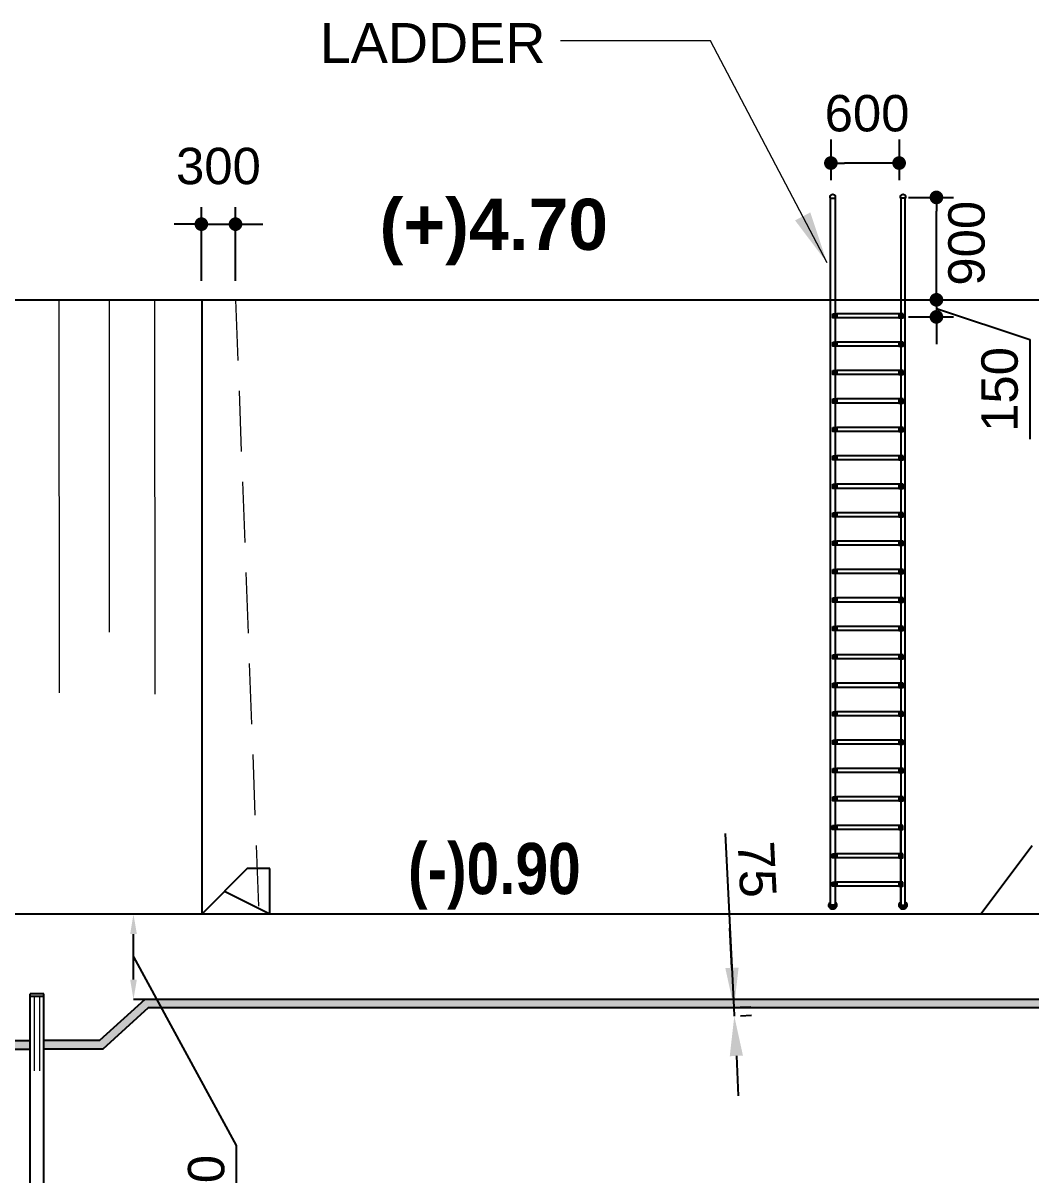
# Model space of a CAD drawing. Extents: x -358915 to 1258323, y -1667244 to -305611.
# Drawn here: x 274172 to 283033, y -1451634 to -1441508 of the extents above; entities that cross this region are included whole.
import ezdxf

# ---------------------------------------------------------------- set-up
doc = ezdxf.new("R2010")
doc.units = 0
doc.header["$LTSCALE"] = 300
doc.header["$MEASUREMENT"] = 0
doc.linetypes.add('DASHED2', pattern=[9.525, 6.35, -3.175])
doc.linetypes.add('DASHEDX2', pattern=[38.1, 25.4, -12.7])
doc.layers.get('0').update_dxf_attribs({"linetype": 'CONTINUOUS'})
doc.layers.get('DEFPOINTS').update_dxf_attribs({"linetype": 'CONTINUOUS'})
for name, color, linetype, lineweight in [('Dim', 7, 'CONTINUOUS', 9), ('HATCH', 252, 'CONTINUOUS', 5), ('slop', 8, 'CONTINUOUS', 9)]:
    doc.layers.add(name, color=color, linetype=linetype, lineweight=lineweight)
for name, color, linetype in [('DOTTED', 240, 'DASHED2'), ('LINE', 7, 'CONTINUOUS'), ('TEXT', 10, 'CONTINUOUS'), ('Water Ladder', 2, 'CONTINUOUS')]:
    doc.layers.add(name, color=color, linetype=linetype)
doc.styles.add('Arial', font='arial.ttf')
doc.styles.add('DIM', font='isocp3.shx')
doc.styles.add('dimText', font='ARIALN.TTF')
doc.styles.add('text', font='ARIALN.TTF', dxfattribs={"height": 1.6})
doc.dimstyles.new('dim_150', dxfattribs={"dimtxt": 300, "dimasz": 300, "dimexe": 300, "dimexo": 100, "dimgap": 100, "dimtad": 1, "dimdec": 0, "dimzin": 0, "dimdsep": 46, "dimtxsty": 'DIM', "dimcen": 150, "dimclrd": 5, "dimclre": 5, "dimclrt": 7, "dimadec": 0, "dimazin": 0, "dimtfac": 1, "dimtdec": 0, "dimtmove": 0, "dimatfit": 3, "dimfxl": 20, "dimtolj": 1, "dimtzin": 0, "dimarcsym": 0})
doc.dimstyles.new('dim_230', dxfattribs={"dimtxt": 460, "dimasz": 460, "dimexe": 230, "dimexo": 100, "dimgap": 100, "dimtad": 1, "dimdec": 0, "dimzin": 0, "dimdsep": 46, "dimtxsty": 'dimText', "dimcen": 0.09, "dimclrd": 256, "dimclre": 256, "dimclrt": 7, "dimadec": 0, "dimazin": 0, "dimtfac": 1, "dimtdec": 0, "dimtofl": 0, "dimtmove": 0, "dimatfit": 3, "dimfxl": 1, "dimtolj": 1, "dimtzin": 0, "dimlwd": -1, "dimlwe": -1, "dimarcsym": 0})

# ---------------------------------------------------------------- blocks, each defined once
blk = doc.blocks.new('_Dot')
at = {"color": 0, "linetype": 'ByBlock', "lineweight": -2}
blk.add_line((-0.5, 0), (-1, 0), dxfattribs=at)
at = {"color": 0, "linetype": 'ByBlock', "const_width": 0.5}
blk.add_lwpolyline([(-0.25, 0, 1), (0.25, 0, 1)], format="xyb", close=True, dxfattribs=at)
blk = doc.blocks.new('*D232')
at = {"layer": 'DEFPOINTS', "color": 0, "ltscale": 500, "transparency": 16777216}
for p in [(276040, -1443276), (275740, -1443875), (276040, -1443875)]:
    blk.add_point(p, dxfattribs=at)
at = {"layer": 'Dim', "color": 5, "lineweight": -2, "ltscale": 500, "transparency": 16777216}
for p, q in [((275740, -1443775), (275740, -1443126)), ((276040, -1443775), (276040, -1443126)), ((275620, -1443276), (275500, -1443276)), ((275740, -1443276), (276040, -1443276)), ((276160, -1443276), (276280, -1443276))]:
    blk.add_line(p, q, dxfattribs=at)
at = {"layer": 'Dim', "color": 5, "lineweight": -2, "ltscale": 500, "transparency": 16777216, "xscale": 120, "yscale": 120, "zscale": 120}
blk.add_blockref('_Dot', (275740, -1443276), dxfattribs=at)
at = {"layer": 'Dim', "color": 5, "lineweight": -2, "ltscale": 500, "transparency": 16777216, "xscale": 120, "yscale": 120, "zscale": 120, "rotation": 180}
blk.add_blockref('_Dot', (276040, -1443276), dxfattribs=at)
at = {"layer": 'Dim', "color": 7, "ltscale": 500, "transparency": 16777216, "insert": (275890, -1442767), "char_height": 320, "attachment_point": 5, "style": 'Arial'}
blk.add_mtext('\\A1;300', dxfattribs=at)
blk = doc.blocks.new('*D236')
at = {"layer": 'DEFPOINTS', "color": 0, "ltscale": 500, "transparency": 16777216}
for p in [(275143, -1449341), (275785, -1449341), (275584, -1450091)]:
    blk.add_point(p, dxfattribs=at)
at = {"layer": 'Dim', "color": 5, "lineweight": -2, "ltscale": 500, "transparency": 16777216}
for p, q in [((275785, -1449341), (275143, -1449341)), ((275143, -1449916), (275143, -1449516)), ((275143, -1449716), (276047, -1451376)), ((275584, -1450091), (275143, -1450091)), ((276047, -1451376), (276047, -1452284))]:
    blk.add_line(p, q, dxfattribs=at)
at = {"layer": 'Dim', "color": 5, "ltscale": 500, "transparency": 16777216}
for points in [[(275114, -1449516), (275173, -1449516), (275143, -1449341)], [(275114, -1449916), (275173, -1449916), (275143, -1450091)]]:
    blk.add_solid(points, dxfattribs=at)
at = {"layer": 'Dim', "color": 7, "ltscale": 500, "transparency": 16777216, "insert": (275784, -1451830), "char_height": 320, "attachment_point": 5, "rotation": 90, "style": 'Arial'}
blk.add_mtext('\\A1;650', dxfattribs=at)
blk = doc.blocks.new('Water Ladder')
at = {"layer": 'Water Ladder'}
h = blk.add_hatch(color=15, dxfattribs=at)
h.dxf.hatch_style = 1
h.paths.add_polyline_path([(-129, -41), (-166, -41), (-166, -77), (-129, -77)])
h = blk.add_hatch(color=15, dxfattribs=at)
h.dxf.hatch_style = 1
h.paths.add_polyline_path([(415, -77), (452, -77), (452, -41), (415, -41)])
h = blk.add_hatch(color=15, dxfattribs=at)
h.dxf.hatch_style = 1
h.paths.add_polyline_path([(-129, -291), (-166, -291), (-166, -327), (-129, -327)])
h = blk.add_hatch(color=15, dxfattribs=at)
h.dxf.hatch_style = 1
h.paths.add_polyline_path([(415, -327), (452, -327), (452, -291), (415, -291)])
h = blk.add_hatch(color=15, dxfattribs=at)
h.dxf.hatch_style = 1
h.paths.add_polyline_path([(-129, -541), (-166, -541), (-166, -576), (-129, -576)])
h = blk.add_hatch(color=15, dxfattribs=at)
h.dxf.hatch_style = 1
h.paths.add_polyline_path([(415, -576), (452, -576), (452, -541), (415, -541)])
h = blk.add_hatch(color=15, dxfattribs=at)
h.dxf.hatch_style = 1
h.paths.add_polyline_path([(-129, -790), (-166, -790), (-166, -826), (-129, -826)])
h = blk.add_hatch(color=15, dxfattribs=at)
h.dxf.hatch_style = 1
h.paths.add_polyline_path([(415, -826), (452, -826), (452, -790), (415, -790)])
h = blk.add_hatch(color=15, dxfattribs=at)
h.dxf.hatch_style = 1
h.paths.add_polyline_path([(-129, -1040), (-166, -1040), (-166, -1076), (-129, -1076)])
h = blk.add_hatch(color=15, dxfattribs=at)
h.dxf.hatch_style = 1
h.paths.add_polyline_path([(-129, -1040), (-166, -1040), (-166, -1076), (-129, -1076)])
h = blk.add_hatch(color=15, dxfattribs=at)
h.dxf.hatch_style = 1
h.paths.add_polyline_path([(415, -1076), (452, -1076), (452, -1040), (415, -1040)])
h = blk.add_hatch(color=15, dxfattribs=at)
h.dxf.hatch_style = 1
h.paths.add_polyline_path([(415, -1076), (452, -1076), (452, -1040), (415, -1040)])
h = blk.add_hatch(color=15, dxfattribs=at)
h.dxf.hatch_style = 1
h.paths.add_polyline_path([(-129, -1290), (-166, -1290), (-166, -1326), (-129, -1326)])
h = blk.add_hatch(color=15, dxfattribs=at)
h.dxf.hatch_style = 1
h.paths.add_polyline_path([(415, -1326), (452, -1326), (452, -1290), (415, -1290)])
h = blk.add_hatch(color=15, dxfattribs=at)
h.dxf.hatch_style = 1
h.paths.add_polyline_path([(-129, -1540), (-166, -1540), (-166, -1576), (-129, -1576)])
h = blk.add_hatch(color=15, dxfattribs=at)
h.dxf.hatch_style = 1
h.paths.add_polyline_path([(415, -1576), (452, -1576), (452, -1540), (415, -1540)])
h = blk.add_hatch(color=15, dxfattribs=at)
h.dxf.hatch_style = 1
h.paths.add_polyline_path([(-129, -1790), (-166, -1790), (-166, -1826), (-129, -1826)])
h = blk.add_hatch(color=15, dxfattribs=at)
h.dxf.hatch_style = 1
h.paths.add_polyline_path([(415, -1826), (452, -1826), (452, -1790), (415, -1790)])
h = blk.add_hatch(color=15, dxfattribs=at)
h.dxf.hatch_style = 1
h.paths.add_polyline_path([(-129, -2040), (-166, -2040), (-166, -2076), (-129, -2076)])
h = blk.add_hatch(color=15, dxfattribs=at)
h.dxf.hatch_style = 1
h.paths.add_polyline_path([(415, -2076), (452, -2076), (452, -2040), (415, -2040)])
h = blk.add_hatch(color=15, dxfattribs=at)
h.dxf.hatch_style = 1
h.paths.add_polyline_path([(-129, -2290), (-166, -2290), (-166, -2325), (-129, -2325)])
h = blk.add_hatch(color=15, dxfattribs=at)
h.dxf.hatch_style = 1
h.paths.add_polyline_path([(415, -2325), (452, -2325), (452, -2290), (415, -2290)])
h = blk.add_hatch(color=15, dxfattribs=at)
h.dxf.hatch_style = 1
h.paths.add_polyline_path([(-129, -2539), (-166, -2539), (-166, -2575), (-129, -2575)])
h = blk.add_hatch(color=15, dxfattribs=at)
h.dxf.hatch_style = 1
h.paths.add_polyline_path([(415, -2575), (452, -2575), (452, -2539), (415, -2539)])
h = blk.add_hatch(color=15, dxfattribs=at)
h.dxf.hatch_style = 1
h.paths.add_polyline_path([(-129, -2789), (-166, -2789), (-166, -2825), (-129, -2825)])
h = blk.add_hatch(color=15, dxfattribs=at)
h.dxf.hatch_style = 1
h.paths.add_polyline_path([(415, -2825), (452, -2825), (452, -2789), (415, -2789)])
h = blk.add_hatch(color=15, dxfattribs=at)
h.dxf.hatch_style = 1
h.paths.add_polyline_path([(-129, -3039), (-166, -3039), (-166, -3075), (-129, -3075)])
h = blk.add_hatch(color=15, dxfattribs=at)
h.dxf.hatch_style = 1
h.paths.add_polyline_path([(415, -3075), (452, -3075), (452, -3039), (415, -3039)])
h = blk.add_hatch(color=15, dxfattribs=at)
h.dxf.hatch_style = 1
h.paths.add_polyline_path([(-129, -3289), (-166, -3289), (-166, -3325), (-129, -3325)])
h = blk.add_hatch(color=15, dxfattribs=at)
h.dxf.hatch_style = 1
h.paths.add_polyline_path([(415, -3325), (452, -3325), (452, -3289), (415, -3289)])
h = blk.add_hatch(color=15, dxfattribs=at)
h.dxf.hatch_style = 1
h.paths.add_polyline_path([(-129, -3539), (-166, -3539), (-166, -3575), (-129, -3575)])
h = blk.add_hatch(color=15, dxfattribs=at)
h.dxf.hatch_style = 1
h.paths.add_polyline_path([(415, -3575), (452, -3575), (452, -3539), (415, -3539)])
h = blk.add_hatch(color=15, dxfattribs=at)
h.dxf.hatch_style = 1
h.paths.add_polyline_path([(-129, -3789), (-166, -3789), (-166, -3825), (-129, -3825)])
h = blk.add_hatch(color=15, dxfattribs=at)
h.dxf.hatch_style = 1
h.paths.add_polyline_path([(415, -3825), (452, -3825), (452, -3789), (415, -3789)])
h = blk.add_hatch(color=15, dxfattribs=at)
h.dxf.hatch_style = 1
h.paths.add_polyline_path([(-129, -4039), (-166, -4039), (-166, -4074), (-129, -4074)])
h = blk.add_hatch(color=15, dxfattribs=at)
h.dxf.hatch_style = 1
h.paths.add_polyline_path([(415, -4074), (452, -4074), (452, -4039), (415, -4039)])
h = blk.add_hatch(color=15, dxfattribs=at)
h.dxf.hatch_style = 1
h.paths.add_polyline_path([(-129, -4288), (-166, -4288), (-166, -4324), (-129, -4324)])
h = blk.add_hatch(color=15, dxfattribs=at)
h.dxf.hatch_style = 1
h.paths.add_polyline_path([(415, -4324), (452, -4324), (452, -4288), (415, -4288)])
h = blk.add_hatch(color=15, dxfattribs=at)
h.dxf.hatch_style = 1
h.paths.add_polyline_path([(-128, -4538), (-165, -4538), (-165, -4574), (-128, -4574)])
h = blk.add_hatch(color=15, dxfattribs=at)
h.dxf.hatch_style = 1
h.paths.add_polyline_path([(417, -4574), (454, -4574), (454, -4538), (417, -4538)])
h = blk.add_hatch(color=15, dxfattribs=at)
h.dxf.hatch_style = 1
h.paths.add_polyline_path([(-128, -4788), (-165, -4788), (-165, -4824), (-128, -4824)])
h = blk.add_hatch(color=15, dxfattribs=at)
h.dxf.hatch_style = 1
h.paths.add_polyline_path([(417, -4824), (454, -4824), (454, -4788), (417, -4788)])
h = blk.add_hatch(color=15, dxfattribs=at)
h.dxf.hatch_style = 1
h.paths.add_polyline_path([(-128, -5038), (-165, -5038), (-165, -5074), (-128, -5074)])
h = blk.add_hatch(color=15, dxfattribs=at)
h.dxf.hatch_style = 1
h.paths.add_polyline_path([(417, -5074), (454, -5074), (454, -5038), (417, -5038)])
h = blk.add_hatch(color=15, dxfattribs=at)
h.dxf.hatch_style = 1
h.paths.add_polyline_path([(-146, -5218), (-146, -5241), (-186, -5241), (-186, -5218, 2.752629)])
h = blk.add_hatch(color=15, dxfattribs=at)
h.dxf.hatch_style = 1
h.paths.add_polyline_path([(-186, -5241), (-186, -5218, 2.752629), (-146, -5218), (-146, -5241)])
h = blk.add_hatch(color=15, dxfattribs=at)
h.dxf.hatch_style = 1
h.paths.add_polyline_path([(472, -5218), (472, -5241), (432, -5241), (432, -5218, 2.752629)])
for points in [[(-146, -3139), (-146, -5241), (-186, -5241), (-186, 974), (-146, 974), (-146, -41)], [(432, -3139), (432, -5241), (472, -5241), (472, 974), (432, 974), (432, -41)], [(-146, -77), (-146, -291)], [(-129, -41), (415, -41)], [(-129, -77), (415, -77)], [(432, -77), (432, -291)], [(-129, -291), (415, -291)], [(-146, -327), (-146, -541)], [(-129, -327), (415, -327)], [(432, -327), (432, -541)], [(-146, -576), (-146, -790)], [(-129, -541), (415, -541)], [(-129, -576), (415, -576)], [(432, -576), (432, -790)], [(-129, -790), (415, -790)], [(-146, -826), (-146, -1040)], [(-129, -826), (415, -826)], [(432, -826), (432, -1040)], [(-146, -1076), (-146, -1290)], [(-129, -1040), (415, -1040)], [(-129, -1040), (415, -1040)], [(-129, -1076), (415, -1076)], [(-129, -1076), (415, -1076)], [(432, -1076), (432, -1290)], [(-129, -1290), (415, -1290)], [(-146, -1326), (-146, -1540)], [(-129, -1326), (415, -1326)], [(432, -1326), (432, -1540)], [(-146, -1576), (-146, -1790)], [(-129, -1540), (415, -1540)], [(-129, -1576), (415, -1576)], [(432, -1576), (432, -1790)], [(-129, -1790), (415, -1790)], [(-146, -1826), (-146, -2040)], [(-129, -1826), (415, -1826)], [(432, -1826), (432, -2040)], [(-146, -2076), (-146, -2290)], [(-129, -2040), (415, -2040)], [(-129, -2076), (415, -2076)], [(432, -2076), (432, -2290)], [(-146, -2325), (-146, -2539)], [(-129, -2290), (415, -2290)], [(-129, -2325), (415, -2325)], [(432, -2325), (432, -2789)], [(-146, -2575), (-146, -2789)], [(-129, -2539), (415, -2539)], [(-129, -2575), (415, -2575)], [(-146, -2825), (-146, -3039)], [(-129, -2789), (415, -2789)], [(-129, -2825), (415, -2825)], [(432, -2825), (432, -3039)], [(-146, -3075), (-146, -3139)], [(-129, -3039), (415, -3039)], [(-129, -3075), (415, -3075)], [(432, -3075), (432, -3139)], [(-146, -3325), (-146, -3389)], [(-129, -3289), (415, -3289)], [(-129, -3325), (415, -3325)], [(-129, -3539), (415, -3539)], [(-146, -3575), (-146, -3639)], [(-129, -3575), (415, -3575)], [(-146, -3825), (-146, -3889)], [(-129, -3789), (415, -3789)], [(-129, -3825), (415, -3825)], [(-129, -4039), (415, -4039)], [(-146, -4074), (-146, -4138)], [(-129, -4074), (415, -4074)], [(-146, -4324), (-146, -4388)], [(-129, -4288), (415, -4288)], [(-129, -4324), (415, -4324)], [(-128, -4538), (417, -4538)], [(-145, -4574), (-145, -5207)], [(-128, -4574), (417, -4574)], [(-128, -4788), (417, -4788)], [(-128, -4824), (417, -4824)], [(-128, -5038), (417, -5038)], [(-128, -5074), (417, -5074)]]:
    blk.add_lwpolyline(points, dxfattribs=at)
for points in [[(-166, -41), (-129, -41), (-129, -77), (-166, -77)], [(452, -41), (415, -41), (415, -77), (452, -77)], [(-166, -291), (-129, -291), (-129, -327), (-166, -327)], [(452, -291), (415, -291), (415, -327), (452, -327)], [(-166, -541), (-129, -541), (-129, -576), (-166, -576)], [(452, -541), (415, -541), (415, -576), (452, -576)], [(-166, -790), (-129, -790), (-129, -826), (-166, -826)], [(452, -790), (415, -790), (415, -826), (452, -826)], [(-166, -1040), (-129, -1040), (-129, -1076), (-166, -1076)], [(-166, -1040), (-129, -1040), (-129, -1076), (-166, -1076)], [(452, -1040), (415, -1040), (415, -1076), (452, -1076)], [(452, -1040), (415, -1040), (415, -1076), (452, -1076)], [(-166, -1290), (-129, -1290), (-129, -1326), (-166, -1326)], [(452, -1290), (415, -1290), (415, -1326), (452, -1326)], [(-166, -1540), (-129, -1540), (-129, -1576), (-166, -1576)], [(452, -1540), (415, -1540), (415, -1576), (452, -1576)], [(-166, -1790), (-129, -1790), (-129, -1826), (-166, -1826)], [(452, -1790), (415, -1790), (415, -1826), (452, -1826)], [(-166, -2040), (-129, -2040), (-129, -2076), (-166, -2076)], [(452, -2040), (415, -2040), (415, -2076), (452, -2076)], [(-166, -2290), (-129, -2290), (-129, -2325), (-166, -2325)], [(452, -2290), (415, -2290), (415, -2325), (452, -2325)], [(-166, -2539), (-129, -2539), (-129, -2575), (-166, -2575)], [(452, -2539), (415, -2539), (415, -2575), (452, -2575)], [(-166, -2789), (-129, -2789), (-129, -2825), (-166, -2825)], [(452, -2789), (415, -2789), (415, -2825), (452, -2825)], [(-166, -3039), (-129, -3039), (-129, -3075), (-166, -3075)], [(452, -3039), (415, -3039), (415, -3075), (452, -3075)], [(-166, -3289), (-129, -3289), (-129, -3325), (-166, -3325)], [(452, -3289), (415, -3289), (415, -3325), (452, -3325)], [(-166, -3539), (-129, -3539), (-129, -3575), (-166, -3575)], [(452, -3539), (415, -3539), (415, -3575), (452, -3575)], [(-166, -3789), (-129, -3789), (-129, -3825), (-166, -3825)], [(452, -3789), (415, -3789), (415, -3825), (452, -3825)], [(-166, -4039), (-129, -4039), (-129, -4074), (-166, -4074)], [(452, -4039), (415, -4039), (415, -4074), (452, -4074)], [(-166, -4288), (-129, -4288), (-129, -4324), (-166, -4324)], [(452, -4288), (415, -4288), (415, -4324), (452, -4324)], [(-165, -4538), (-128, -4538), (-128, -4574), (-165, -4574)], [(454, -4538), (417, -4538), (417, -4574), (454, -4574)], [(-165, -4788), (-128, -4788), (-128, -4824), (-165, -4824)], [(454, -4788), (417, -4788), (417, -4824), (454, -4824)], [(-165, -5038), (-128, -5038), (-128, -5074), (-165, -5074)], [(454, -5038), (417, -5038), (417, -5074), (454, -5074)]]:
    blk.add_lwpolyline(points, close=True, dxfattribs=at)
for centre, radius, start, end in [((-166, 986), 22.9, 328.622, 211.378), ((452, 986), 22.9, 328.622, 211.378), ((-166, -5241), 34.5, 124.5748, 55.4252), ((-166, -5241), 30.5, 129.9311, 50.0689), ((452, -5241), 34.5, 124.5748, 55.4252), ((452, -5241), 30.5, 129.9311, 50.0689)]:
    blk.add_arc(centre, radius, start, end, dxfattribs=at)
blk = doc.blocks.new('*D265')
at = {"layer": 'DEFPOINTS', "color": 0, "ltscale": 500, "transparency": 16777216}
for p in [(281855, -1443041), (282202, -1443041), (281828, -1443941)]:
    blk.add_point(p, dxfattribs=at)
at = {"layer": 'Dim', "color": 5, "lineweight": -2, "ltscale": 500, "transparency": 16777216}
for p, q in [((281955, -1443041), (282352, -1443041)), ((282202, -1443821), (282202, -1443161)), ((281928, -1443941), (282352, -1443941))]:
    blk.add_line(p, q, dxfattribs=at)
at = {"layer": 'Dim', "color": 5, "lineweight": -2, "ltscale": 500, "transparency": 16777216, "xscale": 120, "yscale": 120, "zscale": 120}
for p, rotation in [((282202, -1443041), 90), ((282202, -1443941), 270)]:
    blk.add_blockref('_Dot', p, dxfattribs=dict(at, rotation=rotation))
at = {"layer": 'Dim', "color": 7, "ltscale": 500, "transparency": 16777216, "insert": (282468, -1443444), "char_height": 320, "attachment_point": 5, "rotation": 90, "style": 'Arial'}
blk.add_mtext('\\A1;900', dxfattribs=at)
blk = doc.blocks.new('*D266')
at = {"layer": 'DEFPOINTS', "color": 0, "ltscale": 500, "transparency": 16777216}
for p in [(281274, -1442431), (281874, -1442431), (281274, -1442739)]:
    blk.add_point(p, dxfattribs=at)
at = {"layer": 'Dim', "color": 5, "lineweight": -2, "ltscale": 500, "transparency": 16777216}
for p, q in [((281274, -1442531), (281274, -1442889)), ((281874, -1442531), (281874, -1442889)), ((281754, -1442739), (281394, -1442739))]:
    blk.add_line(p, q, dxfattribs=at)
at = {"layer": 'Dim', "color": 5, "lineweight": -2, "ltscale": 500, "transparency": 16777216, "xscale": 120, "yscale": 120, "zscale": 120, "rotation": 180}
blk.add_blockref('_Dot', (281274, -1442739), dxfattribs=at)
at = {"layer": 'Dim', "color": 5, "lineweight": -2, "ltscale": 500, "transparency": 16777216, "xscale": 120, "yscale": 120, "zscale": 120}
blk.add_blockref('_Dot', (281874, -1442739), dxfattribs=at)
at = {"layer": 'Dim', "color": 7, "ltscale": 500, "transparency": 16777216, "insert": (281592, -1442303), "char_height": 320, "attachment_point": 5, "style": 'Arial'}
blk.add_mtext('\\A1;600', dxfattribs=at)
blk = doc.blocks.new('*D276')
at = {"layer": 'DEFPOINTS', "color": 0, "ltscale": 500, "transparency": 16777216}
for p in [(281828, -1443941), (281855, -1444091), (282202, -1444091)]:
    blk.add_point(p, dxfattribs=at)
at = {"layer": 'Dim', "color": 5, "lineweight": -2, "ltscale": 500, "transparency": 16777216}
for p, q in [((282202, -1443821), (282202, -1443701)), ((281928, -1443941), (282352, -1443941)), ((282202, -1443941), (282202, -1444091)), ((282202, -1443941), (282202, -1444091)), ((282202, -1444016), (283022, -1444291)), ((281955, -1444091), (282352, -1444091)), ((282202, -1444211), (282202, -1444331)), ((283022, -1444291), (283022, -1445166))]:
    blk.add_line(p, q, dxfattribs=at)
at = {"layer": 'Dim', "color": 5, "lineweight": -2, "ltscale": 500, "transparency": 16777216, "xscale": 120, "yscale": 120, "zscale": 120}
for p, rotation in [((282202, -1443941), 270), ((282202, -1444091), 90)]:
    blk.add_blockref('_Dot', p, dxfattribs=dict(at, rotation=rotation))
at = {"layer": 'Dim', "color": 7, "ltscale": 500, "transparency": 16777216, "insert": (282759, -1444729), "char_height": 320, "attachment_point": 5, "rotation": 90, "style": 'Arial'}
blk.add_mtext('\\A1;150', dxfattribs=at)
blk = doc.blocks.new('*D289')
at = {"layer": 'DEFPOINTS', "color": 0, "ltscale": 500, "transparency": 16777216}
for p in [(280376, -1450165), (280380, -1450240), (280425, -1450237)]:
    blk.add_point(p, dxfattribs=at)
at = {"layer": 'Dim', "color": 5, "lineweight": -2, "ltscale": 500, "transparency": 16777216}
for p, q in [((280346, -1448631), (280422, -1450162)), ((280404, -1449813), (280387, -1449463)), ((280476, -1450160), (280571, -1450155)), ((280422, -1450162), (280425, -1450237)), ((280422, -1450162), (280425, -1450237)), ((280480, -1450235), (280575, -1450230)), ((280443, -1450587), (280460, -1450937))]:
    blk.add_line(p, q, dxfattribs=at)
at = {"layer": 'Dim', "color": 5, "ltscale": 500, "transparency": 16777216}
for points in [[(280463, -1449810), (280346, -1449816), (280422, -1450162)], [(280501, -1450584), (280385, -1450590), (280425, -1450237)]]:
    blk.add_solid(points, dxfattribs=at)
at = {"layer": 'Dim', "color": 7, "ltscale": 500, "transparency": 16777216, "insert": (280624, -1448947), "char_height": 320, "attachment_point": 5, "rotation": 272.8443, "style": 'Arial'}
blk.add_mtext('\\A1;75', dxfattribs=at)

msp = doc.modelspace()

# ---------------------------------------------------------------- hatches: boundary and pattern name
at = {"layer": 'Dim'}
h = msp.add_hatch(dxfattribs=at)
h.set_pattern_fill('AR-CONC', color=8, scale=20)
h.set_pattern_definition([(50, (-54666.78, -1593038.45), (143.452037, -12.550427), [15, -165]), (355, (-54666.78, -1593038.45), (-27.750267, 150.438427), [12, -132]), (100.451444, (-54654.83, -1593039.5), (115.70177, 137.888), [12.74804, -140.22842]), (46.1842, (-54666.78, -1592998.45), (213.44827, -33.10386), [22.5, -247.5]), (96.635635, (-54649, -1593001.21), (186.93239, 194.82372), [19.12207, -210.34275]), (351.184164, (-54666.78, -1592998.45), (186.93239, 194.82372), [18, -198]), (21, (-54646.78, -1593008.45), (119.38141, -80.523778), [15, -165]), (326, (-54646.78, -1593008.45), (48.663066, 145.03001), [12, -132]), (71.451445, (-54636.83, -1593015.16), (168.044475, 64.50623), [12.74804, -140.22842]), (37.5, (-54666.78, -1593038.454), (2.431971, 66.578771), [0, -130.4, 0, -134, 0, -132.5]), (7.5, (-54666.78, -1593038.454), (52.613907, 78.882342), [0, -76.4, 0, -127.4, 0, -50.5]), (327.5, (-54711.38, -1593038.454), (106.764487, -4.510974), [0, -50, 0, -156, 0, -207]), (317.5, (-54731.38, -1593038.45), (116.637234, 20.020996), [0, -65, 0, -103.6, 0, -147])])
h.paths.add_polyline_path([(316134.3, -1450391.3), (315644.1, -1450391), (315644.1, -1450466), (316134.3, -1450466.3)])
h.paths.add_polyline_path([(274234, -1450451.5), (273744, -1450451.5), (273744, -1450526.5), (274234, -1450526.5)])
h.paths.add_polyline_path([(297263.6, -1449190.7), (291063.8, -1449190.7), (289413.8, -1449190.5), (288566.2, -1449190.5), (286682.8, -1449818.3), (285865.4, -1450090.7), (275244, -1450090.7), (274844, -1450451.5), (274354, -1450451.5), (274354, -1450526.5), (274872.9, -1450526.5), (275272.9, -1450165.7), (285877.6, -1450165.7), (286714.1, -1449886.9), (288577.8, -1449265.5), (289413.8, -1449265.5), (291063.8, -1449265.7), (297232.6, -1449265.7), (297382.6, -1449415.7), (298413.8, -1449415.7), (299250.5, -1449415.7), (301152.9, -1450050.1), (301512, -1450165.7), (306886.3, -1450165.7), (314652.6, -1450165.9), (315012.6, -1450466.1), (315524.1, -1450466), (315524.1, -1450391), (315040, -1450391.1), (314679.8, -1450090.9), (306886.3, -1450090.7), (301512, -1450090.7), (301145, -1449968.4), (299262, -1449340.7), (298413.8, -1449340.7), (297413.6, -1449340.7)])
at = {"layer": 'HATCH', "ltscale": 10}
h = msp.add_hatch(dxfattribs=at)
h.set_pattern_fill('ANSI31', color=256, scale=375, angle=45, style=0)
h.set_pattern_definition([(90, (257631.874, -1441017.343), (-46.875, 7e-15), [])])
h.paths.add_polyline_path([(274234, -1450716.8), (274278.3, -1450716.8), (274278.3, -1450703.3), (274306.3, -1450729.4), (274306.3, -1450716.8), (274354, -1450716.8), (274354, -1450066.1), (274234, -1450066.1)])

# ---------------------------------------------------------------- linework, layer by layer
at = {"layer": 'Dim', "color": 8, "ltscale": 500}
for points in [[(274486.9, -1443940.7), (274489.6, -1447395)], [(274928, -1443940.7), (274930.7, -1446862.9)], [(275328.9, -1443940.7), (275331.6, -1447406.5)]]:
    msp.add_lwpolyline(points, dxfattribs=at)
at = {"layer": 'DOTTED', "color": 0, "linetype": 'DASHEDX2', "lineweight": 20, "ltscale": 0.07}
msp.add_lwpolyline([(276041, -1443940.7), (276243.7, -1449340.7)], dxfattribs=at)
at = {"layer": 'LINE', "ltscale": 500}
for p, q in [((275743.8, -1443940.7), (275743.7, -1449340.7)), ((276343, -1448940.3), (276143, -1448940.3)), ((276342.9, -1449340.7), (276343, -1448940.3))]:
    msp.add_line(p, q, dxfattribs=at)
at = {"layer": 'LINE'}
for p, q in [((274234, -1452953.8), (274234, -1450040.6)), ((274354, -1450040.6), (274234, -1450040.6)), ((274354, -1452953.8), (274354, -1450040.6)), ((274354, -1450065.6), (274234, -1450065.6)), ((274234, -1450676.6), (274234, -1450190.6)), ((274234, -1450626.6), (274234, -1450190.6)), ((273743.8, -1450451.5), (274234, -1450451.5)), ((273744, -1450526.5), (274234, -1450526.5))]:
    msp.add_line(p, q, dxfattribs=at)
at = {"layer": 'LINE', "ltscale": 500}
for points in [[(261048.8, -1443940.7), (275789.3, -1443940.7)], [(275743.8, -1443940.7), (275789.3, -1443940.7)], [(275743.8, -1443940.7), (284913.8, -1443940.7)], [(283043.7, -1448740.3), (282593.7, -1449340.7)], [(276143, -1448940.3), (275743, -1449340.7)], [(315524.1, -1450391.1), (315040, -1450391.1), (314679.8, -1450090.9), (307928.5, -1450090.7), (301512, -1450090.7), (301176.6, -1449978.9), (299262, -1449340.7), (298413.8, -1449340.7), (298413.8, -1449340.7), (297413.6, -1449340.7), (297263.6, -1449190.7), (291063.8, -1449190.7), (291063.8, -1449190.7), (289413.8, -1449190.5), (289413.8, -1449190.5), (288566.2, -1449190.5), (285865.4, -1450090.7), (275244, -1450090.7), (274844, -1450451.5), (274354, -1450451.5)], [(285743.7, -1449340.7), (273744, -1449340.7)], [(315524.1, -1450466.1), (315012.8, -1450466.1), (314652.6, -1450165.9), (307928.5, -1450165.7), (301499.8, -1450165.7), (301152.9, -1450050.1), (299249.8, -1449415.7), (298413.8, -1449415.7), (297382.6, -1449415.7), (297232.6, -1449265.7), (291063.8, -1449265.7), (289413.8, -1449265.5), (288578.4, -1449265.5), (285877.6, -1450165.7), (275272.9, -1450165.7), (274872.9, -1450526.5), (274354, -1450526.5)]]:
    msp.add_lwpolyline(points, dxfattribs=at)
at = {"layer": 'LINE', "color": 8, "linetype": 'DASHED2', "ltscale": 2000000.0}
msp.add_lwpolyline([(276342.9, -1449340.7), (275943, -1449140.5)], dxfattribs=at)
at = {"layer": 'slop'}
msp.add_line((276042.9, -1449340.7), (276042.9, -1449340.7), dxfattribs=at)

# ---------------------------------------------------------------- block references
at = {"layer": 'Water Ladder', "color": 2, "xscale": -1}
msp.add_blockref('Water Ladder', (281742.3, -1444022.4), dxfattribs=at)

# ---------------------------------------------------------------- texts
at = {"layer": 'TEXT', "insert": (278764.8, -1441683.1), "char_height": 350, "width": 2247.84, "attachment_point": 6, "style": 'Arial'}
msp.add_mtext('LADDER', dxfattribs=at)
at = {"layer": 'TEXT', "color": 2, "char_height": 450, "width": 2203.973, "attachment_point": 1, "style": 'text'}
for s, insert in [('{\\fArial|b1|i0|c0|p34;\\C6;(+)4.70}', (277306.3, -1443052.7, 0)), ('{\\fArial Narrow|b1|i0|c0|p34;\\C6;(-)0.90}', (277556.9, -1448715.2, 0))]:
    msp.add_mtext(s, dxfattribs=dict(at, insert=insert))

# ---------------------------------------------------------------- dimensions: what is measured, and where the dimension line sits
at = {"layer": 'Dim', "ltscale": 500}
for base, p1, p2, angle, override, picture, middle, dimtype in [((281274.3, -1442739.3), (281874.3, -1442431.3), (281274.3, -1442431.3), 180, {"dimtxt": 320, "dimasz": 120, "dimexe": 150, "dimtxsty": 'Arial', "dimblk1": 'Dot', "dimblk2": 'Dot', "dimsah": 1, "dimtmove": 2}, '*D266', (281592.2, -1442303.1), 160), ((282202, -1443040.5), (281827.8, -1443940.7), (281854.8, -1443040.5), 90, {"dimtxt": 320, "dimasz": 120, "dimexe": 150, "dimtxsty": 'Arial', "dimblk1": 'Dot', "dimblk2": 'Dot', "dimsah": 1, "dimtmove": 2}, '*D265', (282467.7, -1443444.3), 160), ((282202, -1444090.7), (281827.8, -1443940.7), (281855.2, -1444090.7), 270, {"dimtxt": 320, "dimasz": 120, "dimexe": 150, "dimtxsty": 'Arial', "dimblk1": 'Dot', "dimblk2": 'Dot', "dimsah": 1, "dimtmove": 1}, '*D276', (283022.3, -1444390.7), 160), ((280425.4, -1450237.4), (280376, -1450164.6), (280379.7, -1450239.7), 272.84431, {"dimtxt": 320, "dimasz": 350, "dimexe": 150, "dimtxsty": 'Arial', "dimsah": 1, "dimtmove": 1}, '*D289', (280029.4, -1448976.2), 161)]:
    dim = msp.add_linear_dim(base=base, p1=p1, p2=p2, angle=angle, dimstyle='dim_150', override=override, dxfattribs=at)
    dim.commit()
    dim.dimension.update_dxf_attribs({"geometry": picture, "text_midpoint": middle, "dimtype": dimtype})
dim = msp.add_linear_dim(base=(276040.3, -1443275.8), p1=(275740.3, -1443875), p2=(276040.3, -1443875), dimstyle='dim_150', override={"dimtxt": 320, "dimasz": 120, "dimexe": 150, "dimtxsty": 'Arial', "dimblk1": 'Dot', "dimblk2": 'Dot', "dimsah": 1, "dimtmove": 2}, dxfattribs=at)
dim.commit()
dim.dimension.update_dxf_attribs({"geometry": '*D232', "text_midpoint": (275890.3, -1442767.2), "dimtype": 160})
dim = msp.add_linear_dim(base=(275143.5, -1449340.7), p1=(275584.4, -1450090.7), p2=(275784.9, -1449340.7), angle=90, text='650', dimstyle='dim_150', override={"dimtxt": 320, "dimasz": 175, "dimexe": 0, "dimexo": 0, "dimtxsty": 'Arial', "dimsah": 1, "dimtmove": 1}, dxfattribs=at)
dim.commit()
dim.dimension.update_dxf_attribs({"geometry": '*D236', "text_midpoint": (276047.4, -1451476), "dimtype": 160})

# ---------------------------------------------------------------- leaders
msp.add_leader([(281240.3, -1443615), (280215.4, -1441665.2), (278898.4, -1441665.2)], dimstyle='dim_230', dxfattribs=at)

doc.saveas('drawing.dxf')
